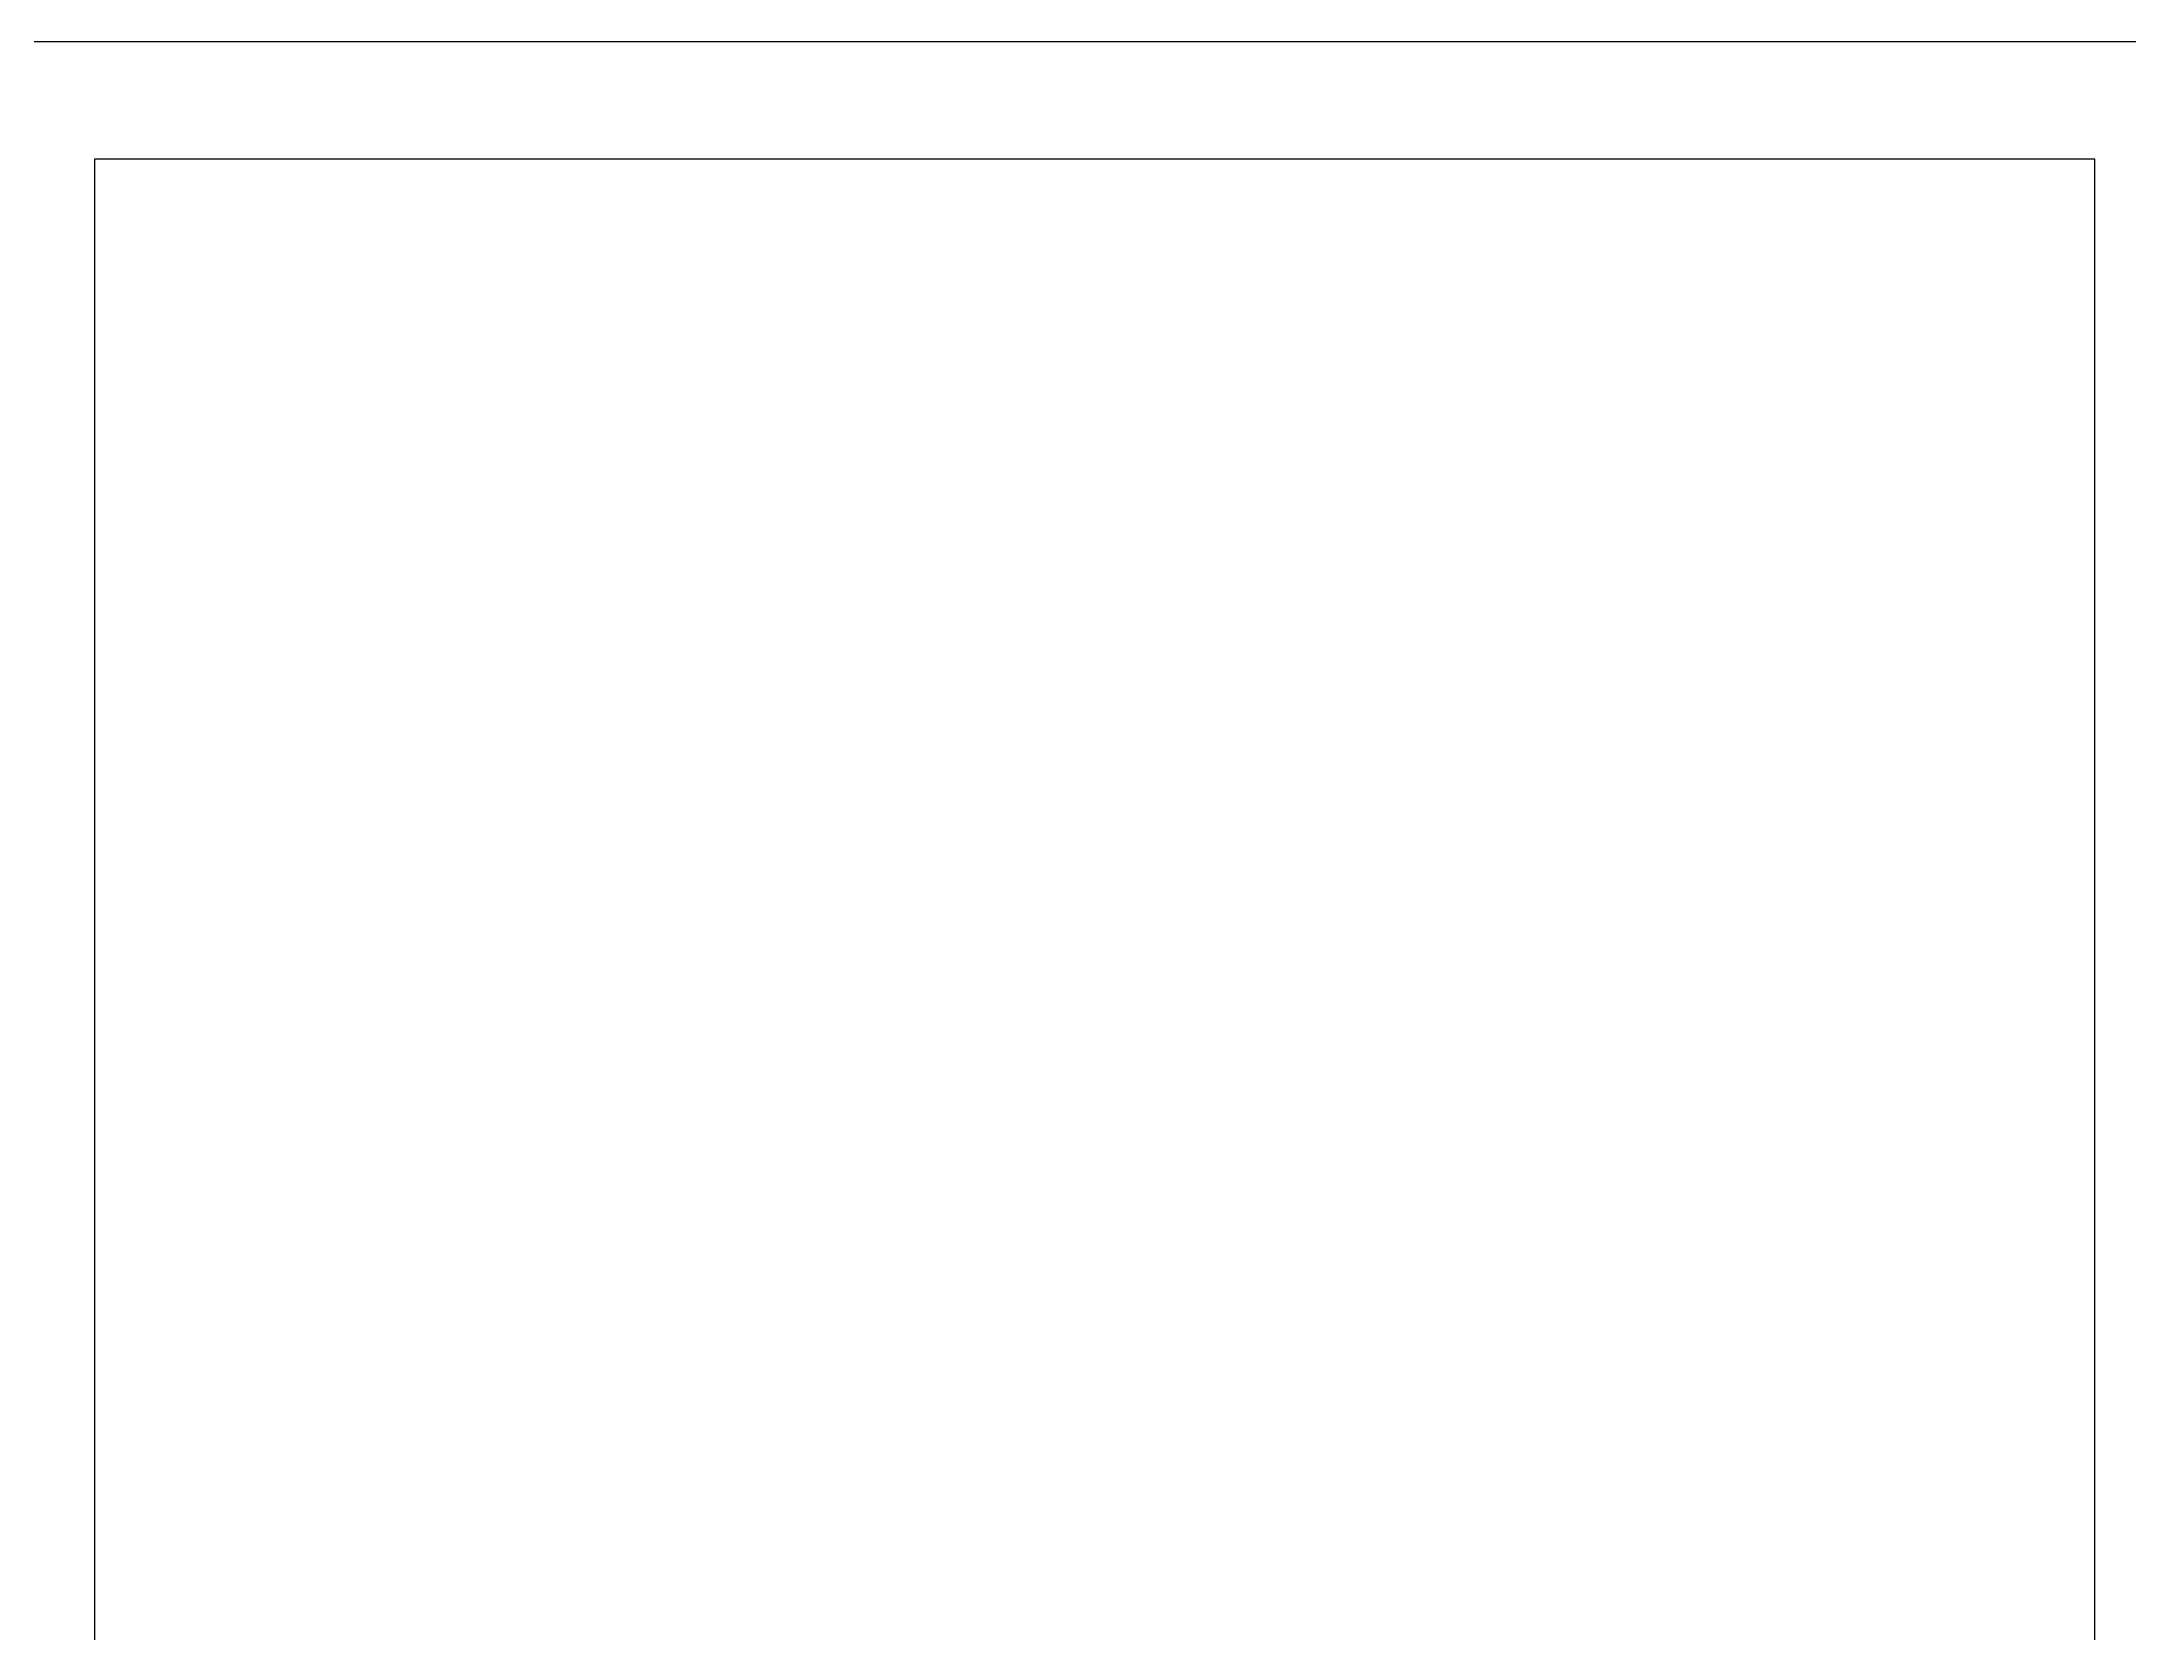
# Model space of a CAD drawing. Header units: millimetres. Extents: x 11758 to 17968, y 3782 to 8272.
# Drawn here: x 12147.6 to 12564.9, y 7453.7 to 7771.7 of the extents above; entities that cross this region are included whole.
import ezdxf

# ---------------------------------------------------------------- set-up
doc = ezdxf.new("R2010")
doc.units = ezdxf.units.MM
doc.header["$LTSCALE"] = 0.1
doc.layers.add('Nekreslit', color=6, linetype='Continuous', plot=False)
doc.styles.add('SEACAD_Arial', font='arial.ttf', dxfattribs={"width": 0.8})
doc.dimstyles.new('ISO-25', dxfattribs={"dimtxt": 1.6, "dimasz": 2, "dimexe": 0.5, "dimexo": 1.5, "dimtad": 1, "dimdec": 0, "dimtxsty": 'SEACAD_Arial', "dimcen": 2, "dimadec": 0, "dimazin": 0, "dimtfac": 1, "dimtdec": 0, "dimtmove": 0, "dimatfit": 3, "dimfxl": 1, "dimarcsym": 0})

# ---------------------------------------------------------------- blocks, each defined once
blk = doc.blocks.new('*D3')
at = {"color": 0, "lineweight": -2, "transparency": 16777216}
for p, q in [((12588.19, 7748.25), (12720.75, 7748.25)), ((12710.75, 7708.25), (12710.75, 7348.25)), ((12637.38, 7308.25), (12720.75, 7308.25))]:
    blk.add_line(p, q, dxfattribs=at)
at = {"color": 0, "transparency": 16777216}
for points in [[(12704.08, 7708.25), (12717.41, 7708.25), (12710.75, 7748.25)], [(12704.08, 7348.25), (12717.41, 7348.25), (12710.75, 7308.25)]]:
    blk.add_solid(points, dxfattribs=at)
at = {"layer": 'Defpoints', "color": 0, "transparency": 16777216}
for p in [(12558.19, 7748.25), (12607.38, 7308.25), (12710.75, 7308.25)]:
    blk.add_point(p, dxfattribs=at)
at = {"color": 0, "transparency": 16777216, "insert": (12681.91, 7528.25), "char_height": 32, "attachment_point": 5, "rotation": 90, "style": 'SEACAD_Arial'}
blk.add_mtext('440', dxfattribs=at)

msp = doc.modelspace()

# ---------------------------------------------------------------- linework, layer by layer
msp.add_lwpolyline([(12158.19, 7348.25), (12558.19, 7348.25), (12558.19, 7748.25), (12158.19, 7748.25)], close=True)
at = {"layer": 'Nekreslit'}
msp.add_lwpolyline([(11957.86, 3781.7), (16568.18, 3781.7), (16568.18, 7771.75), (11957.86, 7771.75)], close=True, dxfattribs=at)

# ---------------------------------------------------------------- dimensions: what is measured, and where the dimension line sits
dim = msp.add_linear_dim(base=(12710.75, 7308.25), p1=(12558.19, 7748.25), p2=(12607.38, 7308.25), angle=90, dimstyle='ISO-25')
dim.commit()
dim.dimension.update_dxf_attribs({"geometry": '*D3', "text_midpoint": (12681.91, 7528.25)})

doc.saveas('drawing.dxf')
